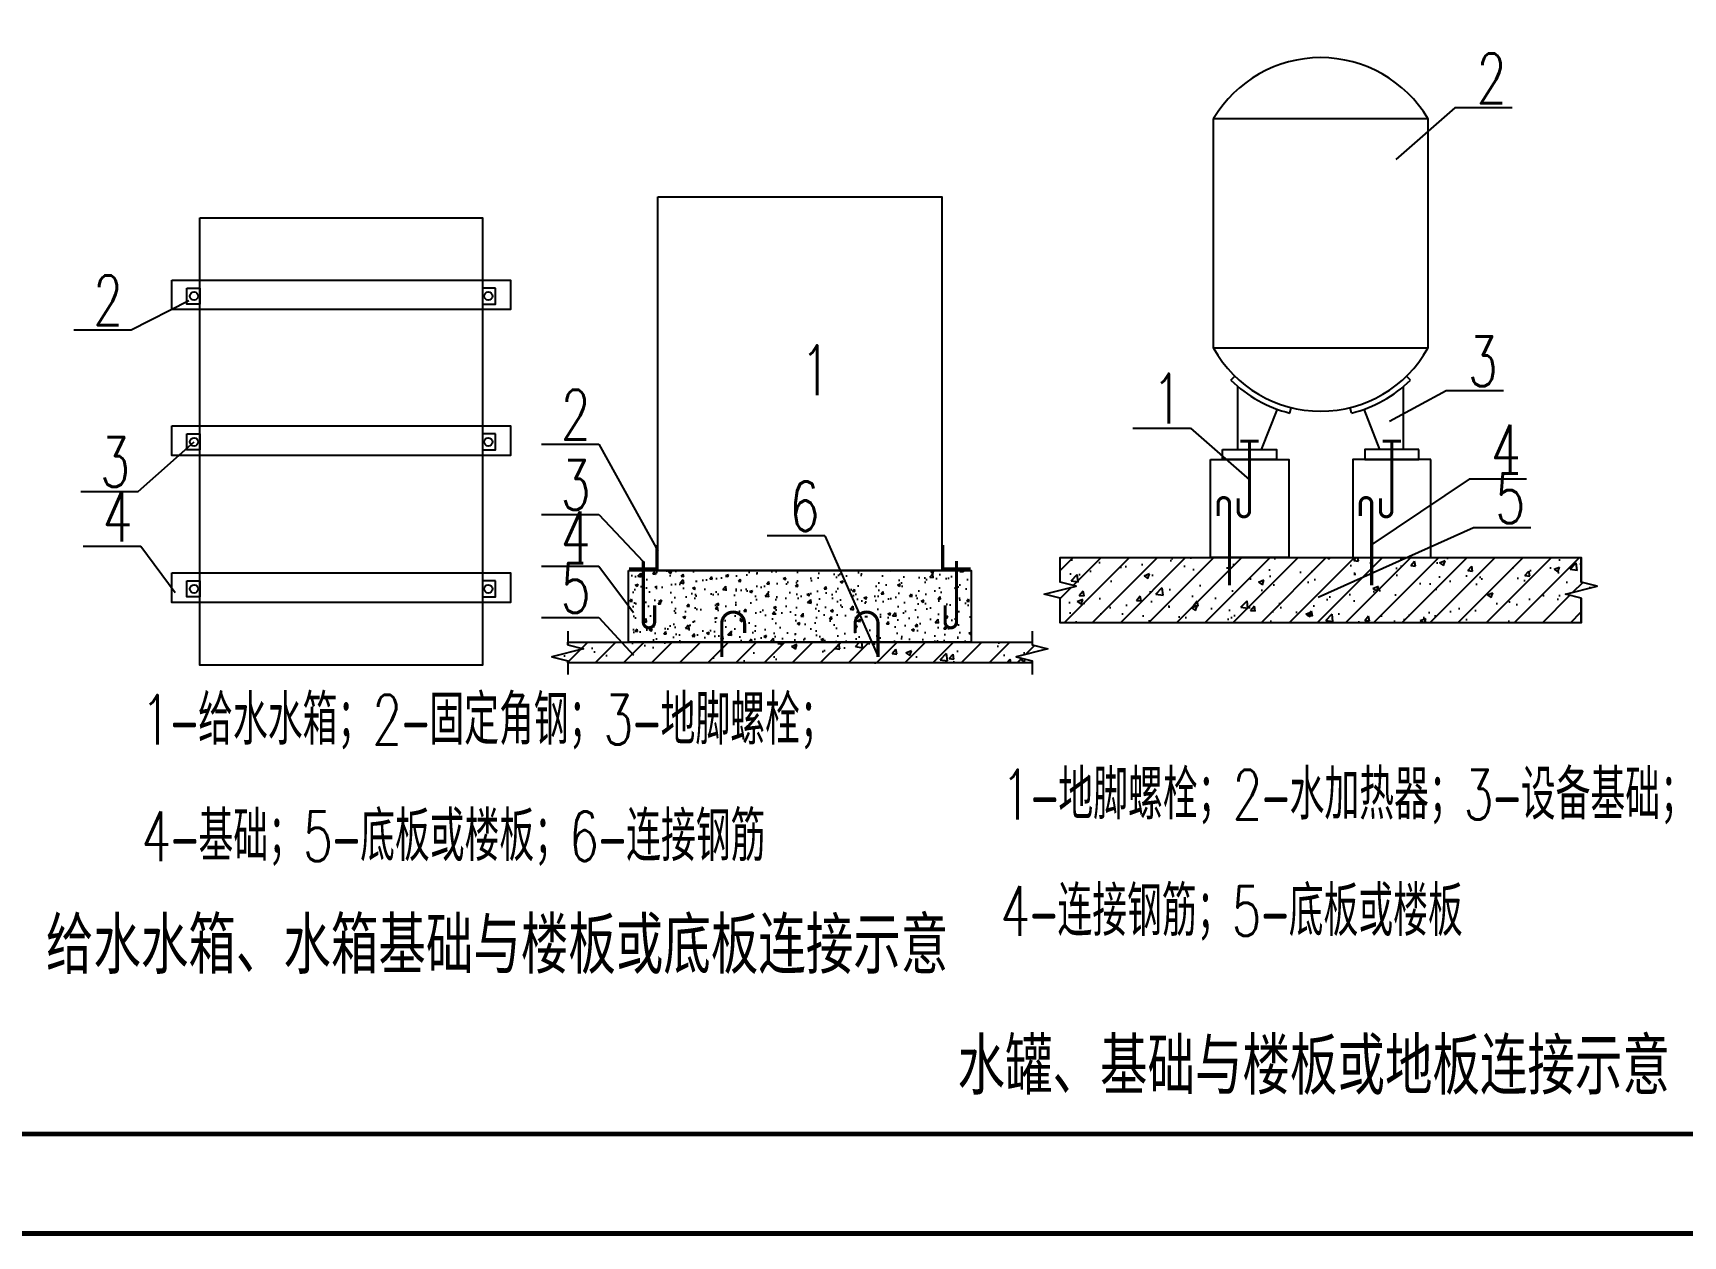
# Model space of a CAD drawing. Extents: x -452079 to 117456, y 3902 to 836955.
# Drawn here: x -268969 to -252384, y 673377 to 685466 of the extents above; entities that cross this region are included whole.
import ezdxf
from ezdxf.enums import TextEntityAlignment as Align

# ---------------------------------------------------------------- set-up
doc = ezdxf.new("R2010")
doc.units = 0
doc.header["$LTSCALE"] = 1000
doc.header["$MEASUREMENT"] = 0
doc.linetypes.add('AUDIT_D_160901175043-122', pattern=[0])
doc.layers.add('0-cxFrame', color=155, linetype='Continuous')
doc.layers.add('总说明', color=2, linetype='Continuous')
doc.layers.add('0-cxText', color=131, linetype='Continuous', lineweight=25)
doc.styles.add('cx_tuming', font='')
doc.styles.add('cx_tuqian1', font='')
doc.styles.add('ST', font='')
doc.styles.add('中西文', font='simplex.shx', dxfattribs={"width": 0.65, "height": 3.5, "bigfont": 'hztxt.shx'})
doc.styles.add('黑体', font='', dxfattribs={"height": 12})
doc.styles.get('cx_tuming').set_extended_font_data('SimHei')
doc.styles.get('cx_tuqian1').set_extended_font_data('SimSun')
doc.styles.get('ST').set_extended_font_data('SimHei')
doc.styles.get('黑体').set_extended_font_data('SimHei')
pattern_1 = [(45, (-2283237.92, 650927.66), (-141.421356, 141.421356), []), (50, (-2283237.9, 650927.66), (573.80815, -50.20171), [60, -660]), (355, (-2283237.9, 650927.66), (-111.00107, 601.7537), [48, -528]), (100.4514, (-2283190.1, 650923.47), (462.8075, 551.55163), [50.99215, -560.91369]), (46.1842, (-2283237.9, 651087.66), (853.79284, -132.4152), [90, -990]), (96.6356, (-2283166.8, 651076.6), (747.73016, 779.2943), [76.48823, -841.3704]), (351.1842, (-2283237.9, 651087.66), (747.72956, 779.2949), [72, -792]), (21, (-2283157.9, 651047.66), (477.52564, -322.09511), [60, -660]), (326, (-2283157.9, 651047.66), (194.65227, 580.12004), [48, -528]), (71.4514, (-2283118.1, 651020.8), (672.1781, 258.0244), [50.99215, -560.91369]), (37.5, (-2283237.92, 650927.66), (9.727884, 266.315083), [0, -521.6, 0, -536, 0, -530]), (7.5, (-2283237.92, 650927.66), (210.45563, 315.52937), [0, -305.6, 0, -509.6, 0, -202]), (327.5, (-2283416.32, 650927.66), (427.05795, -18.043897), [0, -200, 0, -624, 0, -828]), (317.5, (-2283496.3, 650927.66), (466.548935, 80.083986), [0, -260, 0, -414.4, 0, -588])]
pattern_2 = [(45, (-2278363.3, 647384.26), (-141.421356, 141.421356), []), (50, (-2278363.3, 647384.26), (573.80815, -50.20171), [60, -660]), (355, (-2278363.3, 647384.26), (-111.00107, 601.7537), [48, -528]), (100.4514, (-2278315.5, 647380.07), (462.8075, 551.55163), [50.99215, -560.91369]), (46.1842, (-2278363.3, 647544.26), (853.79284, -132.4152), [90, -990]), (96.6356, (-2278292.2, 647533.2), (747.73016, 779.2943), [76.48823, -841.3704]), (351.1842, (-2278363.3, 647544.26), (747.72956, 779.2949), [72, -792]), (21, (-2278283.3, 647504.26), (477.52564, -322.09511), [60, -660]), (326, (-2278283.3, 647504.26), (194.65227, 580.12004), [48, -528]), (71.4514, (-2278243.5, 647477.4), (672.1781, 258.0244), [50.99215, -560.91369]), (37.5, (-2278363.3, 647384.26), (9.727884, 266.315083), [0, -521.6, 0, -536, 0, -530]), (7.5, (-2278363.3, 647384.26), (210.45563, 315.52937), [0, -305.6, 0, -509.6, 0, -202]), (327.5, (-2278541.7, 647384.26), (427.05795, -18.043897), [0, -200, 0, -624, 0, -828]), (317.5, (-2278621.7, 647384.26), (466.548935, 80.083986), [0, -260, 0, -414.4, 0, -588])]
pattern_3 = [(50, (-2278363.3, 647384.26), (286.904073, -25.100854), [30, -330]), (355, (-2278363.3, 647384.26), (-55.500533, 300.876853), [24, -264]), (100.4514, (-2278339.4, 647382.16), (231.403753, 275.775817), [25.496076, -280.456845]), (46.1842, (-2278363.3, 647464.26), (426.89642, -66.207606), [45, -495]), (96.6356, (-2278327.73, 647458.74), (373.86508, 389.64715), [38.244115, -420.6852]), (351.1842, (-2278363.3, 647464.26), (373.86478, 389.64744), [36, -396]), (21, (-2278323.3, 647444.26), (238.76282, -161.047556), [30, -330]), (326, (-2278323.3, 647444.26), (97.326133, 290.06002), [24, -264]), (71.4514, (-2278303.4, 647430.83), (336.08905, 129.0122), [25.496076, -280.456845]), (37.5, (-2278363.31, 647384.26), (4.863942, 133.1575415), [0, -260.8, 0, -268, 0, -265]), (7.5, (-2278363.31, 647384.26), (105.227815, 157.764685), [0, -152.8, 0, -254.8, 0, -101]), (327.5, (-2278452.51, 647384.26), (213.5289745, -9.0219487), [0, -100, 0, -312, 0, -414]), (317.5, (-2278492.5, 647384.26), (233.274468, 40.041993), [0, -130, 0, -207.2, 0, -294])]

# ---------------------------------------------------------------- blocks, each defined once
blk = doc.blocks.new('TK22.A1 L(Dragon)')
at = {"layer": '0-cxFrame', "color": 7, "const_width": 0.5}
blk.add_lwpolyline([(0, 0), (-841, 0), (-841, 594), (0, 594)], close=True, dxfattribs=at)
at = {"layer": '0-cxFrame', "const_width": 0.5}
blk.add_lwpolyline([(-80, 10), (-821, 10), (-821, 584), (-80, 584)], close=True, dxfattribs=at)
at = {"style": '黑体', "flags": 4}
blk.add_attdef('图幅', text='', height=3.3, dxfattribs=at).set_placement((-40, 3), align=Align.RIGHT)
at = {"layer": '0-cxText', "flags": 4}
for tag, height, style, p in [('建设单位', 3.5, 'cx_tuming', (-45, 240)), ('项目名称', 3.5, 'cx_tuming', (-45, 210)), ('子项名称', 3.5, 'cx_tuming', (-45, 180)), ('工程编号', 3.3, 'cx_tuqian1', (-35, 165)), ('图名1', 3.5, 'cx_tuming', (-45, 87)), ('图名2', 3.5, 'cx_tuming', (-45, 79)), ('图名3', 3.5, 'cx_tuming', (-45, 71)), ('出图日期', 3.3, 'cx_tuqian1', (-39, 60)), ('专业', 3.3, 'cx_tuqian1', (-55, 52)), ('图号', 3.3, 'cx_tuqian1', (-55, 44)), ('版次', 3.3, 'cx_tuqian1', (-20, 44))]:
    blk.add_attdef(tag, text='', height=height, dxfattribs=dict(at, style=style)).set_placement(p, align=Align.MIDDLE)

msp = doc.modelspace()

# ---------------------------------------------------------------- hatches: boundary and pattern name
at = {"layer": '总说明', "linetype": 'AUDIT_D_160901175043-122'}
h = msp.add_hatch(dxfattribs=at)
h.set_pattern_fill('钢筋?', color=256, scale=80)
h.set_pattern_definition(pattern_1)
h.paths.add_polyline_path([(-253245.7, 679907.67), (-253405.7, 679947.67), (-253405.7, 680195.81), (-258644.98, 680195.81), (-258644.98, 679947.67), (-258484.98, 679907.67), (-258804.99, 679827.67), (-258644.98, 679787.67), (-258644.98, 679539.52), (-253405.7, 679539.52), (-253405.7, 679787.67), (-253565.71, 679827.67)])
h = msp.add_hatch(dxfattribs=at)
h.set_pattern_fill('钢筋?', color=256, scale=80)
h.set_pattern_definition(pattern_1)
h.paths.add_polyline_path([(-253245.7, 679907.67), (-253405.7, 679947.67), (-253405.7, 680195.81), (-258644.98, 680195.81), (-258644.98, 679947.67), (-258484.98, 679907.67), (-258804.99, 679827.67), (-258644.98, 679787.67), (-258644.98, 679539.52), (-253405.7, 679539.52), (-253405.7, 679787.67), (-253565.71, 679827.67)])
h = msp.add_hatch(dxfattribs=at)
h.set_pattern_fill('混凝躸@', color=256, scale=40)
h.set_pattern_definition(pattern_3)
h.paths.add_polyline_path([(-262899.82, 680064.53), (-262982.47, 680041.35), (-262982.47, 679344.91), (-259538.48, 679344.91), (-259538.48, 680064.53)])
h = msp.add_hatch(dxfattribs=at)
h.set_pattern_fill('混凝躸@', color=256, scale=40)
h.set_pattern_definition(pattern_3)
h.paths.add_polyline_path([(-262899.82, 680064.53), (-262982.47, 680041.35), (-262982.47, 679344.91), (-259538.48, 679344.91), (-259538.48, 680064.53)])
h = msp.add_hatch(dxfattribs=at)
h.set_pattern_fill('钢筋|^C^]^Q', color=256, scale=80)
h.set_pattern_definition(pattern_2)
h.paths.add_polyline_path([(-258766.5, 679276.86), (-258926.5, 679316.86), (-258926.5, 679344.91), (-260475.18, 679344.91), (-260475.18, 679201.84), (-260444.95, 679136.55), (-258926.5, 679136.55), (-258926.5, 679156.86), (-259086.5, 679196.86)])
h.paths.add_polyline_path([(-260475.18, 679344.91), (-263594.45, 679344.91), (-263594.45, 679316.86), (-263434.44, 679276.86), (-263754.45, 679196.86), (-263594.45, 679156.86), (-263594.45, 679136.55), (-260444.95, 679136.55), (-260475.18, 679201.84)])
h = msp.add_hatch(dxfattribs=at)
h.set_pattern_fill('钢筋|^C^]^Q', color=256, scale=80)
h.set_pattern_definition(pattern_2)
h.paths.add_polyline_path([(-258766.5, 679276.86), (-258926.5, 679316.86), (-258926.5, 679344.91), (-260475.18, 679344.91), (-260475.18, 679201.84), (-260444.95, 679136.55), (-258926.5, 679136.55), (-258926.5, 679156.86), (-259086.5, 679196.86)])
h.paths.add_polyline_path([(-260475.18, 679344.91), (-263594.45, 679344.91), (-263594.45, 679316.86), (-263434.44, 679276.86), (-263754.45, 679196.86), (-263594.45, 679156.86), (-263594.45, 679136.55), (-260444.95, 679136.55), (-260475.18, 679201.84)])

# ---------------------------------------------------------------- linework, layer by layer
for p, q in [((-254677.35, 684712.85), (-255271.52, 684194.89)), ((-254677.35, 684712.85), (-255271.52, 684194.89)), ((-254099.8, 684712.85), (-254677.35, 684712.85)), ((-254099.8, 684712.85), (-254677.35, 684712.85)), ((-267981.93, 682483.14), (-267402.56, 682778.08)), ((-267981.93, 682483.14), (-267402.56, 682778.08)), ((-268559.48, 682483.14), (-267981.93, 682483.14)), ((-268559.48, 682483.14), (-267981.93, 682483.14)), ((-256927.22, 681977.32), (-256887.99, 682017.28)), ((-256927.22, 681977.32), (-256887.99, 682017.28)), ((-255123.46, 681977.32), (-255162.7, 682017.28)), ((-255123.46, 681977.32), (-255162.7, 682017.28)), ((-256858.54, 681279.04), (-256858.54, 681914.58)), ((-256858.54, 681279.04), (-256858.54, 681914.58)), ((-254764.68, 681868.72), (-255332.81, 681562.57)), ((-254764.68, 681868.72), (-255332.81, 681562.57)), ((-255192.15, 681279.04), (-255192.15, 681914.58)), ((-255192.15, 681279.04), (-255192.15, 681914.58)), ((-254187.14, 681868.72), (-254764.68, 681868.72)), ((-254187.14, 681868.72), (-254764.68, 681868.72)), ((-256619.3, 681279.04), (-256460.72, 681684.41)), ((-256619.3, 681279.04), (-256460.72, 681684.41)), ((-256335.48, 681646.47), (-256321.98, 681700.82)), ((-256335.48, 681646.47), (-256321.98, 681700.82)), ((-255715.21, 681646.47), (-255728.7, 681700.82)), ((-255715.21, 681646.47), (-255728.7, 681700.82)), ((-255431.38, 681279.04), (-255589.97, 681684.41)), ((-255431.38, 681279.04), (-255589.97, 681684.41)), ((-267911.14, 680857.4), (-267350.24, 681357.29)), ((-267911.14, 680857.4), (-267350.24, 681357.29)), ((-257912.12, 681494.69), (-257334.57, 681494.69)), ((-257912.12, 681494.69), (-257334.57, 681494.69)), ((-257334.57, 681494.69), (-256740.4, 680976.73)), ((-257334.57, 681494.69), (-256740.4, 680976.73)), ((-263858.94, 681332.63), (-263281.39, 681332.63)), ((-263858.94, 681332.63), (-263281.39, 681332.63)), ((-263281.39, 681332.63), (-262687.22, 680260.84)), ((-263281.39, 681332.63), (-262687.22, 680260.84)), ((-268488.69, 680857.4), (-267911.14, 680857.4)), ((-268488.69, 680857.4), (-267911.14, 680857.4)), ((-254534.46, 680981.91), (-255512.3, 680327.27)), ((-254534.46, 680981.91), (-255512.3, 680327.27)), ((-253956.92, 680981.91), (-254534.46, 680981.91)), ((-253956.92, 680981.91), (-254534.46, 680981.91)), ((-263858.94, 680627.33), (-263281.39, 680627.33)), ((-263858.94, 680627.33), (-263281.39, 680627.33)), ((-263281.39, 680627.33), (-262834.46, 680156.17)), ((-263281.39, 680627.33), (-262834.46, 680156.17)), ((-261011.27, 680412.51), (-261588.81, 680412.51)), ((-261011.27, 680412.51), (-261588.81, 680412.51)), ((-261011.27, 680412.51), (-260479.9, 679212.03)), ((-261011.27, 680412.51), (-260479.9, 679212.03)), ((-254489.63, 680491.93), (-256049.96, 679791.98)), ((-254489.63, 680491.93), (-256049.96, 679791.98)), ((-253912.08, 680491.93), (-254489.63, 680491.93)), ((-253912.08, 680491.93), (-254489.63, 680491.93)), ((-268464.35, 680309.26), (-267886.8, 680309.26)), ((-268464.35, 680309.26), (-267886.8, 680309.26)), ((-267886.8, 680309.26), (-267539.76, 679843.3)), ((-267886.8, 680309.26), (-267539.76, 679843.3)), ((-263858.94, 680108.58), (-263281.39, 680108.58)), ((-263858.94, 680108.58), (-263281.39, 680108.58)), ((-263281.39, 680108.58), (-262934.35, 679642.63)), ((-263281.39, 680108.58), (-262934.35, 679642.63)), ((-263858.94, 679591.47), (-263281.39, 679591.47)), ((-263858.94, 679591.47), (-263281.39, 679591.47)), ((-263281.39, 679591.47), (-262934.35, 679212.03)), ((-263281.39, 679591.47), (-262934.35, 679212.03))]:
    msp.add_line(p, q, dxfattribs=at)
at = {"layer": '总说明', "color": 37, "linetype": 'ByBlock'}
msp.add_line((-319081.06, 674415.84), (-243981.06, 674415.84), dxfattribs=at)
at = {"layer": '总说明', "linetype": 'AUDIT_D_160901175043-122'}
for points in [[(-257101.99, 684606.31), (-254948.7, 684606.31), (-254948.7, 682298.5), (-257101.99, 682298.5)], [(-257101.99, 684606.31), (-254948.7, 684606.31), (-254948.7, 682298.5), (-257101.99, 682298.5)], [(-262687.22, 683819.02), (-259833.72, 683819.02), (-259833.72, 680064.53), (-262687.22, 680064.53)], [(-262687.22, 683819.02), (-259833.72, 683819.02), (-259833.72, 680064.53), (-262687.22, 680064.53)], [(-267292.74, 683609.14), (-264450.15, 683609.14), (-264450.15, 679112.42), (-267292.74, 679112.42)], [(-267292.74, 683609.14), (-264450.15, 683609.14), (-264450.15, 679112.42), (-267292.74, 679112.42)], [(-267572.68, 682982.7), (-264170.21, 682982.7), (-264170.21, 682686.43), (-267572.68, 682686.43)], [(-267572.68, 682982.7), (-264170.21, 682982.7), (-264170.21, 682686.43), (-267572.68, 682686.43)], [(-267422.02, 682903.15), (-267292.74, 682903.15), (-267292.74, 682741.82), (-267422.02, 682741.82)], [(-267422.02, 682903.15), (-267292.74, 682903.15), (-267292.74, 682741.82), (-267422.02, 682741.82)], [(-264320.87, 682903.15), (-264450.15, 682903.15), (-264450.15, 682741.82), (-264320.87, 682741.82)], [(-264320.87, 682903.15), (-264450.15, 682903.15), (-264450.15, 682741.82), (-264320.87, 682741.82)], [(-267572.68, 681517.51), (-264170.21, 681517.51), (-264170.21, 681221.24), (-267572.68, 681221.24)], [(-267572.68, 681517.51), (-264170.21, 681517.51), (-264170.21, 681221.24), (-267572.68, 681221.24)], [(-267422.02, 681437.96), (-267292.74, 681437.96), (-267292.74, 681276.63), (-267422.02, 681276.63)], [(-267422.02, 681437.96), (-267292.74, 681437.96), (-267292.74, 681276.63), (-267422.02, 681276.63)], [(-264320.87, 681437.96), (-264450.15, 681437.96), (-264450.15, 681276.63), (-264320.87, 681276.63)], [(-264320.87, 681437.96), (-264450.15, 681437.96), (-264450.15, 681276.63), (-264320.87, 681276.63)], [(-257133.99, 681179.83), (-256346.82, 681179.83), (-256346.82, 680195.81), (-257133.99, 680195.81)], [(-257133.99, 681179.83), (-256346.82, 681179.83), (-256346.82, 680195.81), (-257133.99, 680195.81)], [(-257011.7, 681279.04), (-256469.11, 681279.04), (-256469.11, 681179.83), (-257011.7, 681179.83)], [(-257011.7, 681279.04), (-256469.11, 681279.04), (-256469.11, 681179.83), (-257011.7, 681179.83)], [(-254916.7, 681179.83), (-255703.87, 681179.83), (-255703.87, 680195.81), (-254916.7, 680195.81)], [(-254916.7, 681179.83), (-255703.87, 681179.83), (-255703.87, 680195.81), (-254916.7, 680195.81)], [(-255038.99, 681279.04), (-255581.58, 681279.04), (-255581.58, 681179.83), (-255038.99, 681179.83)], [(-255038.99, 681279.04), (-255581.58, 681279.04), (-255581.58, 681179.83), (-255038.99, 681179.83)], [(-267572.68, 680039.6), (-264170.21, 680039.6), (-264170.21, 679743.33), (-267572.68, 679743.33)], [(-267572.68, 680039.6), (-264170.21, 680039.6), (-264170.21, 679743.33), (-267572.68, 679743.33)], [(-262982.47, 680064.53), (-259538.48, 680064.53), (-259538.48, 679344.91), (-262982.47, 679344.91)], [(-262982.47, 680064.53), (-259538.48, 680064.53), (-259538.48, 679344.91), (-262982.47, 679344.91)], [(-267422.02, 679960.05), (-267292.74, 679960.05), (-267292.74, 679798.72), (-267422.02, 679798.72)], [(-267422.02, 679960.05), (-267292.74, 679960.05), (-267292.74, 679798.72), (-267422.02, 679798.72)], [(-264320.87, 679960.05), (-264450.15, 679960.05), (-264450.15, 679798.72), (-264320.87, 679798.72)], [(-264320.87, 679960.05), (-264450.15, 679960.05), (-264450.15, 679798.72), (-264320.87, 679798.72)]]:
    msp.add_lwpolyline(points, close=True, dxfattribs=at)
at = {"layer": '总说明', "color": 7, "linetype": 'AUDIT_D_160901175043-122', "const_width": 32}
for points in [[(-256740.4, 681364.57), (-256740.4, 680661, -1), (-256854.52, 680661), (-256854.52, 680788.54)], [(-256740.4, 681364.57), (-256740.4, 680661, -1), (-256854.52, 680661), (-256854.52, 680788.54)], [(-255310.28, 681364.57), (-255310.28, 680661, -1), (-255424.41, 680661), (-255424.41, 680788.54)], [(-255310.28, 681364.57), (-255310.28, 680661, -1), (-255424.41, 680661), (-255424.41, 680788.54)], [(-256942.42, 679914.25), (-256942.42, 680740.29, 1), (-257056.54, 680740.29), (-257056.54, 680612.75)], [(-256942.42, 679914.25), (-256942.42, 680740.29, 1), (-257056.54, 680740.29), (-257056.54, 680612.75)], [(-255512.3, 679914.25), (-255512.3, 680740.29, 1), (-255626.42, 680740.29), (-255626.42, 680612.75)], [(-255512.3, 679914.25), (-255512.3, 680740.29, 1), (-255626.42, 680740.29), (-255626.42, 680612.75)], [(-259686.49, 680159.1), (-259686.49, 679545.7, -1), (-259800.61, 679545.7), (-259800.61, 679713.24)], [(-259686.49, 680159.1), (-259686.49, 679545.7, -1), (-259800.61, 679545.7), (-259800.61, 679713.24)], [(-262834.46, 680156.17), (-262834.46, 679545.7, 1), (-262720.34, 679545.7), (-262720.34, 679713.24)], [(-262834.46, 680156.17), (-262834.46, 679545.7, 1), (-262720.34, 679545.7), (-262720.34, 679713.24)], [(-262045.76, 679194.04), (-262045.76, 679531.84, -1), (-261816.36, 679531.84), (-261816.36, 679438)], [(-262045.76, 679194.04), (-262045.76, 679531.84, -1), (-261816.36, 679531.84), (-261816.36, 679438)], [(-260475.18, 679194.04), (-260475.18, 679531.84, 1), (-260704.58, 679531.84), (-260704.58, 679438)], [(-260475.18, 679194.04), (-260475.18, 679531.84, 1), (-260704.58, 679531.84), (-260704.58, 679438)]]:
    msp.add_lwpolyline(points, format="xyb", dxfattribs=at)
for points in [[(-256647.99, 681364.57), (-256832.81, 681364.57)], [(-256647.99, 681364.57), (-256832.81, 681364.57)], [(-255217.87, 681364.57), (-255402.69, 681364.57)], [(-255217.87, 681364.57), (-255402.69, 681364.57)]]:
    msp.add_lwpolyline(points, dxfattribs=at)
at = {"layer": '总说明', "linetype": 'AUDIT_D_160901175043-122', "const_width": 30}
for points in [[(-262698.47, 680082.73), (-262698.47, 680319.96)], [(-262698.47, 680082.73), (-262698.47, 680319.96)], [(-259822.47, 680082.73), (-259822.47, 680319.96)], [(-259822.47, 680082.73), (-259822.47, 680319.96)], [(-262978.22, 680082.73), (-262698.47, 680082.73)], [(-262978.22, 680082.73), (-262698.47, 680082.73)], [(-259542.73, 680082.73), (-259822.47, 680082.73)], [(-259542.73, 680082.73), (-259822.47, 680082.73)]]:
    msp.add_lwpolyline(points, dxfattribs=at)
at = {"layer": '总说明', "linetype": 'AUDIT_D_160901175043-122'}
for points in [[(-258644.98, 679539.52), (-258644.98, 679787.67), (-258804.99, 679827.67), (-258484.98, 679907.67), (-258644.98, 679947.67), (-258644.98, 680195.81)], [(-258644.98, 679539.52), (-258644.98, 679787.67), (-258804.99, 679827.67), (-258484.98, 679907.67), (-258644.98, 679947.67), (-258644.98, 680195.81)], [(-258644.98, 679947.67), (-258644.98, 680195.81), (-253405.7, 680195.81), (-253405.7, 679947.67)], [(-258644.98, 679947.67), (-258644.98, 680195.81), (-253405.7, 680195.81), (-253405.7, 679947.67)], [(-253405.7, 679539.52), (-253405.7, 679787.67), (-253565.71, 679827.67), (-253245.7, 679907.67), (-253405.7, 679947.67), (-253405.7, 680195.81)], [(-253405.7, 679787.67), (-253405.7, 679539.52), (-258644.98, 679539.52), (-258644.98, 679787.67)], [(-253405.7, 679787.67), (-253405.7, 679539.52), (-258644.98, 679539.52), (-258644.98, 679787.67)], [(-263594.45, 679455.07), (-263594.45, 679316.86), (-263434.44, 679276.86), (-263754.45, 679196.86), (-263594.45, 679156.86), (-263594.45, 679018.66)], [(-263594.45, 679455.07), (-263594.45, 679316.86), (-263434.44, 679276.86), (-263754.45, 679196.86), (-263594.45, 679156.86), (-263594.45, 679018.66)], [(-263594.45, 679316.86), (-263594.45, 679344.91), (-258926.5, 679344.91), (-258926.5, 679316.86)], [(-263594.45, 679316.86), (-263594.45, 679344.91), (-258926.5, 679344.91), (-258926.5, 679316.86)], [(-258926.5, 679455.07), (-258926.5, 679316.86), (-258766.5, 679276.86), (-259086.5, 679196.86), (-258926.5, 679156.86), (-258926.5, 679018.66)], [(-258926.5, 679455.07), (-258926.5, 679316.86), (-258766.5, 679276.86), (-259086.5, 679196.86), (-258926.5, 679156.86), (-258926.5, 679018.66)], [(-258926.5, 679156.86), (-258926.5, 679136.55), (-263594.45, 679136.55), (-263594.45, 679156.86)], [(-258926.5, 679156.86), (-258926.5, 679136.55), (-263594.45, 679136.55), (-263594.45, 679156.86)]]:
    msp.add_lwpolyline(points, dxfattribs=at)
for centre in [(-267350.24, 682822.48), (-267350.24, 682822.48), (-264392.65, 682822.48), (-264392.65, 682822.48), (-267350.24, 681357.29), (-267350.24, 681357.29), (-264392.65, 681357.29), (-264392.65, 681357.29), (-267350.24, 679879.38), (-267350.24, 679879.38), (-264392.65, 679879.38), (-264392.65, 679879.38)]:
    msp.add_circle(centre, 41.89, dxfattribs=at)
for centre, radius, start, end in [((-256025.34, 683964.84), 1253.25, 30.786641, 149.213359), ((-256025.34, 683964.84), 1253.25, 30.786641, 149.213359), ((-256025.34, 682895.76), 1231.21, 209.019083, 330.980917), ((-256025.34, 682895.76), 1231.21, 209.019083, 330.980917), ((-256025.34, 682895.76), 1287.21, 225.521104, 256.058297), ((-256025.34, 682895.76), 1287.21, 225.521104, 256.058297), ((-256025.34, 682895.76), 1287.21, 283.941703, 314.478896), ((-256025.34, 682895.76), 1287.21, 283.941703, 314.478896)]:
    msp.add_arc(centre, radius, start, end, dxfattribs=at)

# ---------------------------------------------------------------- block references
at = {"layer": '0-cxFrame', "xscale": 100, "yscale": 100, "zscale": 100}
msp.add_blockref('TK22.A1 L(Dragon)', (-243981.06, 673401.71), dxfattribs=at)

# ---------------------------------------------------------------- texts
at = {"layer": '总说明', "linetype": 'AUDIT_D_160901175043-122', "style": '中西文', "width": 0.7}
for s, p in [('2', (-254457.77, 684760.33)), ('2', (-268364.84, 682530.62)), ('3', (-254545.1, 681916.19)), ('1', (-261253.06, 681827.75)), ('1', (-257717.49, 681542.17)), ('2', (-263664.31, 681380.1)), ('4', (-254314.88, 681029.39)), ('3', (-268294.06, 680904.87)), ('3', (-263664.31, 680674.8)), ('5', (-254270.04, 680539.4)), ('4', (-268269.72, 680356.73)), ('6', (-261363.4, 680459.98)), ('4', (-263664.31, 680156.06)), ('5', (-263664.31, 679638.95)), ('1—给水水箱；2—固定角钢；3—地脚螺栓；', (-267883.57, 678314.33)), ('1—地脚螺栓；2—水加热器；3—设备基础；', (-259236.58, 677562.43)), ('4—基础；5—底板或楼板；6—连接钢筋', (-267879.42, 677143.98)), ('4—连接钢筋；5—底板或楼板', (-259245.5, 676392.08))]:
    msp.add_text(s, height=500, dxfattribs=at).set_placement(p)
at = {"layer": '总说明', "color": 7, "linetype": 'AUDIT_D_160901175043-122', "style": 'ST', "width": 0.7}
for s, p in [('   给水水箱、水箱基础与楼板或底板连接示意', (-269553.42, 676065.99)), ('水罐、基础与楼板或地板连接示意', (-259675.86, 674852.35))]:
    msp.add_text(s, height=500, dxfattribs=at).set_placement(p)

doc.saveas('drawing.dxf')
